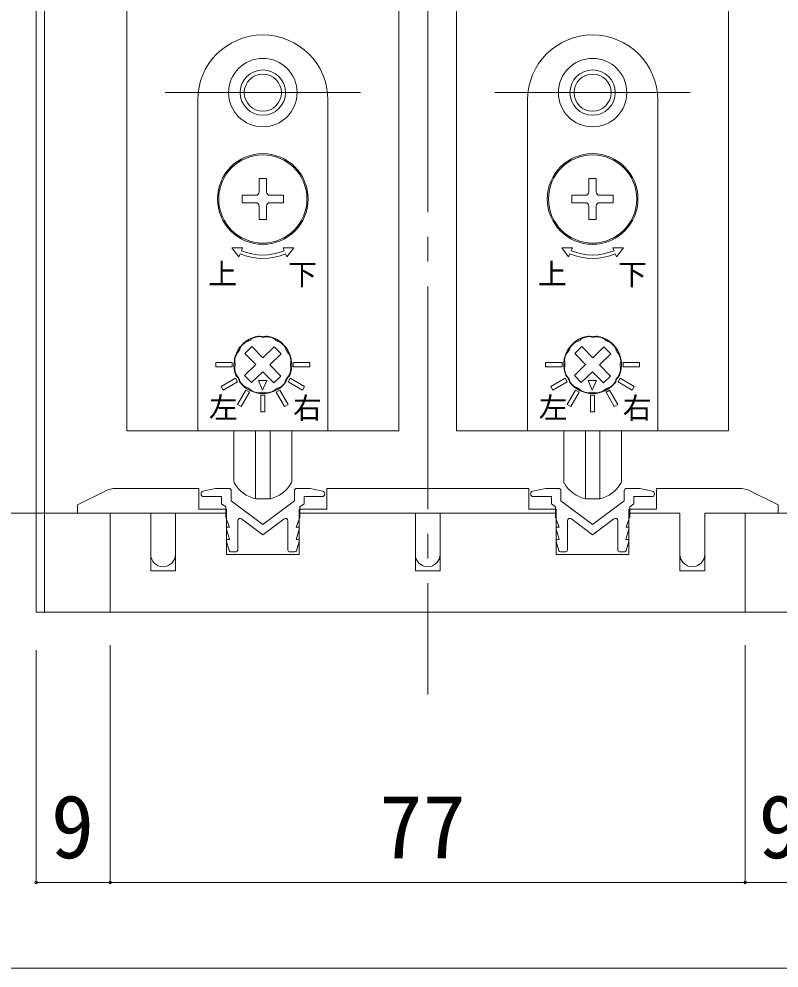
# Model space of a CAD drawing. Units: millimetres on the paper, enlarged 10 times, with parts at other scales. Extents: x -2000 to 2000, y -1385 to 1385.
# Drawn here: x -997 to -689.7, y -67.5 to 316.2 of the extents above; entities that cross this region are included whole.
import ezdxf
from ezdxf.enums import TextEntityAlignment as Align

# ---------------------------------------------------------------- set-up
doc = ezdxf.new("R2010")
doc.units = ezdxf.units.MM
doc.header["$LTSCALE"] = 10
doc.linetypes.add('CHAIN2', pattern=[12, 9, -1, 1, -1])
doc.linetypes.add('USER1', pattern=[19.05, 12.7, -6.35])
for name, color, linetype, lineweight in [('1-0_H-SYM', 7, 'Continuous', 20), ('1-1_0', 7, 'Continuous', 20), ('2-0_18', 7, 'Continuous', 18), ('2-9', 7, 'Continuous', 20)]:
    doc.layers.add(name, color=color, linetype=linetype, lineweight=lineweight)
doc.styles.add('ＭＳ ゴシック', font='')
doc.styles.get('ＭＳ ゴシック').set_extended_font_data('MS Gothic')

msp = doc.modelspace()

# ---------------------------------------------------------------- linework, layer by layer
at = {"layer": '1-0_H-SYM'}
msp.add_lwpolyline([(380, -67.5), (-1950, -67.5), (-1950, 1335)], dxfattribs=at)
msp.add_lwpolyline([(380, -67.5), (-1950, -67.5), (-1950, 1335)], dxfattribs=at)
at = {"layer": '1-1_0'}
msp.add_lwpolyline([(380, -67.5), (-1950, -67.5), (-1950, 1335)], dxfattribs=at)
at = {"layer": '2-0_18', "lineweight": 20}
for p, q in [((-990.11, 568.07), (-990.11, 76.41)), ((-986.78, 568.07), (-986.78, 76.41)), ((-953.44, 568.07), (-953.44, 149.74)), ((-843.44, 568.07), (-843.44, 149.74)), ((-820.11, 568.07), (-820.11, 149.74)), ((-710.11, 568.07), (-710.11, 149.74)), ((-953.44, 149.74), (-843.44, 149.74)), ((-820.11, 149.74), (-710.11, 149.74)), ((-965.11, 116.41), (-990.11, 116.41)), ((-913.44, 116.41), (-990.11, 116.41)), ((-703.44, 116.41), (-673.44, 116.41)), ((-673.44, 76.41), (-990.11, 76.41))]:
    msp.add_line(p, q, dxfattribs=at)
at = {"layer": '2-0_18', "color": 2, "linetype": 'USER1'}
for p, q in [((-937.94, 286.41), (-858.94, 286.41)), ((-804.61, 286.41), (-725.61, 286.41))]:
    msp.add_line(p, q, dxfattribs=at)
at = {"layer": '2-0_18'}
for p, q in [((-924.78, 283.41), (-924.78, 149.74)), ((-872.11, 149.74), (-872.11, 283.41)), ((-791.44, 283.41), (-791.44, 149.74)), ((-738.78, 149.74), (-738.78, 283.41)), ((-896.94, 251.74), (-899.94, 251.74)), ((-899.94, 246.24), (-899.94, 251.74)), ((-896.94, 246.24), (-896.94, 251.74)), ((-763.61, 251.74), (-766.61, 251.74)), ((-766.61, 246.24), (-766.61, 251.74)), ((-763.61, 246.24), (-763.61, 251.74)), ((-901.28, 241.91), (-906.78, 241.91)), ((-890.11, 244.9), (-895.61, 244.9)), ((-890.11, 241.9), (-895.61, 241.9)), ((-890.11, 244.9), (-890.11, 241.9)), ((-767.94, 241.91), (-773.44, 241.91)), ((-756.78, 244.9), (-762.28, 244.9)), ((-756.78, 241.9), (-762.28, 241.9)), ((-756.78, 244.9), (-756.78, 241.9)), ((-899.94, 235.07), (-899.94, 240.57)), ((-896.94, 235.07), (-896.94, 240.57)), ((-766.61, 235.07), (-766.61, 240.57)), ((-763.61, 235.07), (-763.61, 240.57)), ((-896.94, 235.07), (-899.94, 235.07)), ((-763.61, 235.07), (-766.61, 235.07)), ((-901.27, 176.44), (-905.69, 180.97)), ((-898.41, 179.23), (-893.88, 183.66)), ((-767.94, 176.44), (-772.36, 180.97)), ((-765.07, 179.23), (-760.54, 183.66)), ((-905.8, 172.02), (-901.27, 176.44)), ((-903.01, 169.15), (-898.48, 173.58)), ((-894.05, 169.04), (-898.48, 173.58)), ((-772.47, 172.02), (-767.94, 176.44)), ((-769.68, 169.15), (-765.14, 173.58)), ((-760.72, 169.04), (-765.14, 173.58)), ((-903.01, 169.15), (-905.8, 172.02)), ((-891.19, 171.84), (-894.05, 169.04)), ((-769.68, 169.15), (-772.47, 172.02)), ((-757.86, 171.84), (-760.72, 169.04)), ((-924.78, 149.74), (-872.11, 149.74)), ((-910.11, 129.29), (-910.11, 149.74)), ((-901.36, 149.74), (-901.36, 122.23)), ((-895.53, 149.74), (-895.53, 122.23)), ((-886.78, 149.74), (-886.78, 129.29)), ((-791.44, 149.74), (-738.78, 149.74)), ((-776.78, 129.29), (-776.78, 149.74)), ((-768.03, 149.74), (-768.03, 122.23)), ((-762.19, 149.74), (-762.19, 122.23)), ((-753.44, 149.74), (-753.44, 129.29)), ((-901.36, 122.23), (-895.53, 122.23)), ((-768.03, 122.23), (-762.19, 122.23))]:
    msp.add_line(p, q, dxfattribs=at)
at = {"layer": '2-0_18', "color": 4, "lineweight": 9}
for p, q in [((-990.11, 116.41), (-1318.04, 116.41)), ((-990.11, 60.98), (-990.11, -32.89)), ((-960.11, -32.89), (-990.11, -32.89)), ((-960.63, -32.89), (-959.59, -32.89)), ((-959.59, -32.89), (-960.63, -32.89))]:
    msp.add_line(p, q, dxfattribs=at)
at = {"layer": '2-0_18'}
for points in [[(-901.28, 244.91), (-906.78, 244.91), (-906.78, 241.91)], [(-767.94, 244.91), (-773.44, 244.91), (-773.44, 241.91)], [(-907.12, 222.46), (-906.61, 223.7), (-910.94, 223.7), (-908.14, 220), (-907.63, 221.23)], [(-889.26, 221.23), (-888.75, 220), (-885.95, 223.7), (-890.28, 223.7), (-889.77, 222.46)], [(-773.78, 222.46), (-773.27, 223.7), (-777.6, 223.7), (-774.8, 220), (-774.29, 221.23)], [(-755.92, 221.23), (-755.41, 220), (-752.62, 223.7), (-756.95, 223.7), (-756.44, 222.46)], [(-898.41, 179.23), (-902.83, 183.77), (-905.69, 180.97)], [(-891.19, 171.84), (-895.61, 176.37), (-891.08, 180.79), (-893.88, 183.66)], [(-765.07, 179.23), (-769.5, 183.77), (-772.36, 180.97)], [(-757.86, 171.84), (-762.28, 176.37), (-757.75, 180.79), (-760.54, 183.66)]]:
    msp.add_lwpolyline(points, dxfattribs=at)
for points in [[(-917.44, 175.57), (-910.78, 175.57), (-910.78, 177.24), (-917.44, 177.24)], [(-879.44, 177.24), (-886.11, 177.24), (-886.11, 175.57), (-879.44, 175.57)], [(-784.11, 175.57), (-777.44, 175.57), (-777.44, 177.24), (-784.11, 177.24)], [(-746.11, 177.24), (-752.78, 177.24), (-752.78, 175.57), (-746.11, 175.57)], [(-914.48, 166.18), (-908.71, 169.52), (-909.54, 170.96), (-915.31, 167.63)], [(-898.57, 166.07), (-896.85, 170.05), (-900.19, 170.09)], [(-881.57, 167.63), (-887.34, 170.96), (-888.18, 169.52), (-882.4, 166.18)], [(-781.15, 166.18), (-775.37, 169.52), (-776.21, 170.96), (-781.98, 167.63)], [(-765.24, 166.07), (-763.52, 170.05), (-766.85, 170.09)], [(-748.24, 167.63), (-754.01, 170.96), (-754.84, 169.52), (-749.07, 166.18)], [(-907.22, 159.53), (-903.89, 165.31), (-905.33, 166.14), (-908.66, 160.37)], [(-888.22, 160.37), (-891.55, 166.14), (-893, 165.31), (-889.66, 159.53)], [(-773.89, 159.53), (-770.55, 165.31), (-772, 166.14), (-775.33, 160.37)], [(-754.89, 160.37), (-758.22, 166.14), (-759.66, 165.31), (-756.33, 159.53)], [(-897.61, 164.07), (-899.28, 164.07), (-899.28, 157.41), (-897.61, 157.41)], [(-764.28, 164.07), (-765.94, 164.07), (-765.94, 157.41), (-764.28, 157.41)]]:
    msp.add_lwpolyline(points, close=True, dxfattribs=at)
at = {"layer": '2-0_18', "color": 4, "lineweight": 9}
for points in [[(-960.11, 60.98), (-960.11, -15.91), (-960.11, 63.07)], [(-960.11, 63.07), (-960.11, -32.89), (-703.44, -32.89)], [(-703.44, 60.98), (-703.44, -15.91), (-703.44, 63.07)], [(-703.44, 63.07), (-703.44, -32.89), (-673.44, -32.89)]]:
    msp.add_lwpolyline(points, dxfattribs=at)
at = {"layer": '2-0_18'}
for centre, radius in [((-898.44, 286.41), 13.83), ((-765.11, 286.41), 13.83), ((-898.44, 286.41), 9.17), ((-765.11, 286.41), 9.17), ((-898.44, 286.41), 7.5), ((-765.11, 286.41), 7.5), ((-898.44, 243.41), 18.33), ((-898.44, 243.41), 17.83), ((-765.11, 243.41), 18.33), ((-765.11, 243.41), 17.83)]:
    msp.add_circle(centre, radius, dxfattribs=at)
at = {"layer": '2-0_18', "color": 4, "lineweight": 9}
msp.add_circle((-703.44, -32.89), 0.521, dxfattribs=at)
at = {"layer": '2-0_18'}
for centre, radius, start, end in [((-898.44, 283.41), 26.33, 0, 180), ((-765.11, 283.41), 26.33, 0, 180), ((-901.28, 246.24), 1.33, 270, 360), ((-895.61, 246.24), 1.33, 180, 270), ((-767.94, 246.24), 1.33, 270, 360), ((-762.28, 246.24), 1.33, 180, 270), ((-901.28, 240.57), 1.33, 360, 90), ((-895.61, 240.57), 1.33, 90, 180), ((-767.94, 240.57), 1.33, 360, 90), ((-762.28, 240.57), 1.33, 90, 180), ((-898.44, 243.41), 24, 247.5, 292.5), ((-898.44, 243.41), 22.67, 247.5, 292.5), ((-765.11, 243.41), 24, 247.5, 292.5), ((-765.11, 243.41), 22.67, 247.5, 292.5), ((-898.44, 176.41), 11.67, 98.903, 201.097), ((-898.44, 176.41), 11.5, 130.4243, 138.1743), ((-903.74, 182.62), 3.33, 99.8787, 130.4243), ((-898.44, 176.41), 11.17, 116.9003, 121.6983), ((-900.99, 184.16), 3.33, 108.1743, 138.72), ((-898.44, 176.41), 11.5, 100.4243, 108.1743), ((-899.92, 184.44), 3.33, 69.8787, 100.4243), ((-899.89, 185.63), 2.33, 72.6114, 98.903), ((-898.44, 190.24), 2.5, 252.6114, 287.3886), ((-898.44, 176.41), 11.17, 86.9003, 91.6983), ((-896.77, 184.4), 3.33, 78.1743, 108.72), ((-897, 185.63), 2.33, 81.097, 107.3886), ((-898.44, 176.41), 11.67, 338.903, 81.097), ((-898.44, 176.41), 11.5, 70.4243, 78.1743), ((-895.71, 184.1), 3.33, 39.8787, 70.4243), ((-898.44, 176.41), 11.17, 56.9003, 61.6983), ((-893, 182.49), 3.33, 48.1743, 78.72), ((-898.44, 176.41), 11.5, 40.4243, 48.1743), ((-765.11, 176.41), 11.67, 98.903, 201.097), ((-765.11, 176.41), 11.5, 130.4243, 138.1743), ((-770.4, 182.62), 3.33, 99.8787, 130.4243), ((-765.11, 176.41), 11.17, 116.9003, 121.6983), ((-767.66, 184.16), 3.33, 108.1743, 138.72), ((-765.11, 176.41), 11.5, 100.4243, 108.1743), ((-766.59, 184.44), 3.33, 69.8787, 100.4243), ((-766.55, 185.63), 2.33, 72.6114, 98.903), ((-765.11, 190.24), 2.5, 252.6114, 287.3886), ((-765.11, 176.41), 11.17, 86.9003, 91.6983), ((-763.44, 184.4), 3.33, 78.1743, 108.72), ((-763.66, 185.63), 2.33, 81.097, 107.3886), ((-765.11, 176.41), 11.67, 338.903, 81.097), ((-765.11, 176.41), 11.5, 70.4243, 78.1743), ((-762.37, 184.1), 3.33, 39.8787, 70.4243), ((-765.11, 176.41), 11.17, 56.9003, 61.6983), ((-759.66, 182.49), 3.33, 48.1743, 78.72), ((-765.11, 176.41), 11.5, 40.4243, 48.1743), ((-906.14, 179.14), 3.33, 129.8787, 160.4243), ((-898.44, 176.41), 11.17, 146.9003, 151.6983), ((-904.53, 181.85), 3.33, 138.1743, 168.72), ((-892.23, 181.7), 3.33, 9.8787, 40.4243), ((-898.44, 176.41), 11.17, 26.9003, 31.6983), ((-890.68, 178.95), 3.33, 18.1743, 48.72), ((-772.8, 179.14), 3.33, 129.8787, 160.4243), ((-765.11, 176.41), 11.17, 146.9003, 151.6983), ((-771.19, 181.85), 3.33, 138.1743, 168.72), ((-758.89, 181.7), 3.33, 9.8787, 40.4243), ((-765.11, 176.41), 11.17, 26.9003, 31.6983), ((-757.35, 178.95), 3.33, 18.1743, 48.72), ((-906.44, 178.08), 3.33, 168.1743, 198.72), ((-898.44, 176.41), 11.5, 160.4243, 168.1743), ((-898.44, 176.41), 11.17, 176.9003, 181.6983), ((-898.44, 176.41), 11.5, 10.4243, 18.1743), ((-898.44, 176.41), 11.17, 356.9003, 1.6983), ((-890.41, 177.88), 3.33, 339.8787, 10.4243), ((-773.1, 178.08), 3.33, 168.1743, 198.72), ((-765.11, 176.41), 11.5, 160.4243, 168.1743), ((-765.11, 176.41), 11.17, 176.9003, 181.6983), ((-765.11, 176.41), 11.5, 10.4243, 18.1743), ((-765.11, 176.41), 11.17, 356.9003, 1.6983), ((-757.08, 177.88), 3.33, 339.8787, 10.4243), ((-906.47, 174.93), 3.33, 159.8787, 190.4243), ((-898.44, 176.41), 11.5, 190.4243, 198.1743), ((-906.2, 173.86), 3.33, 198.1743, 228.72), ((-898.44, 176.41), 11.5, 340.4243, 348.1743), ((-890.45, 174.73), 3.33, 348.1743, 18.72), ((-773.14, 174.93), 3.33, 159.8787, 190.4243), ((-765.11, 176.41), 11.5, 190.4243, 198.1743), ((-772.87, 173.86), 3.33, 198.1743, 228.72), ((-765.11, 176.41), 11.5, 340.4243, 348.1743), ((-757.12, 174.73), 3.33, 348.1743, 18.72), ((-907.15, 173.05), 2.33, 201.097, 227.3886), ((-910.42, 169.49), 2.5, 12.6114, 47.3886), ((-898.44, 176.41), 11.17, 206.9003, 211.6983), ((-905.71, 170.54), 2.33, 192.6114, 218.903), ((-904.66, 171.11), 3.33, 189.8787, 220.4243), ((-898.44, 176.41), 11.67, 218.903, 321.097), ((-898.44, 176.41), 11.5, 220.4243, 228.1743), ((-892.36, 170.96), 3.33, 318.1743, 348.72), ((-891.18, 170.54), 2.33, 321.097, 347.3886), ((-898.44, 176.41), 11.17, 326.9003, 331.6983), ((-886.46, 169.49), 2.5, 132.6114, 167.3886), ((-890.75, 173.67), 3.33, 309.8787, 340.4243), ((-889.73, 173.05), 2.33, 312.6114, 338.903), ((-773.82, 173.05), 2.33, 201.097, 227.3886), ((-777.09, 169.49), 2.5, 12.6114, 47.3886), ((-765.11, 176.41), 11.17, 206.9003, 211.6983), ((-772.37, 170.54), 2.33, 192.6114, 218.903), ((-771.33, 171.11), 3.33, 189.8787, 220.4243), ((-765.11, 176.41), 11.67, 218.903, 321.097), ((-765.11, 176.41), 11.5, 220.4243, 228.1743), ((-759.02, 170.96), 3.33, 318.1743, 348.72), ((-757.85, 170.54), 2.33, 321.097, 347.3886), ((-765.11, 176.41), 11.17, 326.9003, 331.6983), ((-753.13, 169.49), 2.5, 132.6114, 167.3886), ((-757.41, 173.67), 3.33, 309.8787, 340.4243), ((-756.4, 173.05), 2.33, 312.6114, 338.903), ((-903.89, 170.32), 3.33, 228.1743, 258.72), ((-898.44, 176.41), 11.17, 236.9003, 241.6983), ((-901.18, 168.71), 3.33, 219.8787, 250.4243), ((-898.44, 176.41), 11.5, 250.4243, 258.1743), ((-900.12, 168.41), 3.33, 258.1743, 288.72), ((-898.44, 176.41), 11.17, 266.9003, 271.6983), ((-896.96, 168.37), 3.33, 249.8787, 280.4243), ((-898.44, 176.41), 11.5, 280.4243, 288.1743), ((-895.9, 168.65), 3.33, 288.1743, 318.72), ((-898.44, 176.41), 11.17, 296.9003, 301.6983), ((-893.15, 170.19), 3.33, 279.8787, 310.4243), ((-898.44, 176.41), 11.5, 310.4243, 318.1743), ((-770.56, 170.32), 3.33, 228.1743, 258.72), ((-765.11, 176.41), 11.17, 236.9003, 241.6983), ((-767.85, 168.71), 3.33, 219.8787, 250.4243), ((-765.11, 176.41), 11.5, 250.4243, 258.1743), ((-766.78, 168.41), 3.33, 258.1743, 288.72), ((-765.11, 176.41), 11.17, 266.9003, 271.6983), ((-763.63, 168.37), 3.33, 249.8787, 280.4243), ((-765.11, 176.41), 11.5, 280.4243, 288.1743), ((-762.56, 168.65), 3.33, 288.1743, 318.72), ((-765.11, 176.41), 11.17, 296.9003, 301.6983), ((-759.81, 170.19), 3.33, 279.8787, 310.4243), ((-765.11, 176.41), 11.5, 310.4243, 318.1743), ((-908.44, 129.29), 1.67, 180, 210.5607), ((-898.4, 135.23), 13.33, 210.5607, 257.1614), ((-898.49, 135.23), 13.33, 282.8386, 329.4393), ((-888.44, 129.29), 1.67, 329.4393, 360), ((-775.11, 129.29), 1.67, 180, 210.5607), ((-765.06, 135.23), 13.33, 210.5607, 257.1614), ((-765.16, 135.23), 13.33, 282.8386, 329.4393), ((-755.11, 129.29), 1.67, 329.4393, 360)]:
    msp.add_arc(centre, radius, start, end, dxfattribs=at)
at = {"layer": '2-0_18', "color": 4, "lineweight": 9}
for centre, start, end in [((-990.11, -32.89), 0, 180), ((-990.11, -32.89), 180, 0), ((-960.11, -32.89), 0, 180), ((-960.11, -32.89), 180, 0)]:
    msp.add_arc(centre, 0.521, start, end, dxfattribs=at)
at = {"layer": '2-9', "color": 4, "linetype": 'CHAIN2', "lineweight": 9}
msp.add_line((-831.78, 568.07), (-831.78, 43.07), dxfattribs=at)
at = {"layer": '2-9'}
for p, q in [((-957.75, 126.41), (-924.28, 126.41)), ((-923.44, 124.07), (-923.44, 124.27)), ((-917.55, 126.38), (-922.66, 125.25)), ((-922.44, 123.07), (-919, 123.07)), ((-919, 123.07), (-915.11, 123.07)), ((-917.33, 126.41), (-912.22, 126.41)), ((-911.22, 125.41), (-911.22, 121.41)), ((-885.66, 125.41), (-885.66, 121.41)), ((-879.55, 126.41), (-884.66, 126.41)), ((-877.89, 123.07), (-881.78, 123.07)), ((-881.78, 120.16), (-881.78, 123.07)), ((-879.34, 126.38), (-874.23, 125.25)), ((-874.44, 123.07), (-877.89, 123.07)), ((-873.44, 124.27), (-873.44, 124.07)), ((-872.6, 126.41), (-799, 126.41)), ((-790.95, 126.41), (-864.55, 126.41)), ((-790.11, 124.27), (-790.11, 124.07)), ((-784.22, 126.38), (-789.33, 125.25)), ((-789.11, 123.07), (-785.66, 123.07)), ((-785.66, 123.07), (-781.78, 123.07)), ((-784, 126.41), (-778.89, 126.41)), ((-781.78, 120.16), (-781.78, 123.07)), ((-777.89, 125.41), (-777.89, 121.41)), ((-752.33, 125.41), (-752.33, 121.41)), ((-746.22, 126.41), (-751.33, 126.41)), ((-744.55, 123.07), (-748.44, 123.07)), ((-746, 126.38), (-740.89, 125.25)), ((-741.11, 123.07), (-744.55, 123.07)), ((-740.11, 124.07), (-740.11, 124.27)), ((-705.8, 126.41), (-739.28, 126.41)), ((-915.11, 120.16), (-913.44, 118.91)), ((-911.22, 121.41), (-898.44, 111.82)), ((-898.44, 111.82), (-885.66, 121.41)), ((-881.78, 120.16), (-883.44, 118.91)), ((-781.78, 120.16), (-780.11, 118.91)), ((-765.11, 111.82), (-777.89, 121.41)), ((-752.33, 121.41), (-765.11, 111.82)), ((-748.44, 120.16), (-750.11, 118.91)), ((-960.11, 116.41), (-973.44, 116.41)), ((-943.78, 116.41), (-960.11, 116.41)), ((-960.11, 76.41), (-960.11, 116.41)), ((-943.78, 116.41), (-943.78, 93.07)), ((-913.11, 116.41), (-933.78, 116.41)), ((-913.44, 114.86), (-913.44, 118.91)), ((-836.78, 116.41), (-883.78, 116.41)), ((-883.78, 116.41), (-836.78, 116.41)), ((-883.44, 114.86), (-883.44, 118.91)), ((-779.78, 116.41), (-841.6, 116.41)), ((-826.78, 116.41), (-826.78, 93.07)), ((-780.11, 114.86), (-780.11, 118.91)), ((-750.44, 116.41), (-729.78, 116.41)), ((-750.11, 114.86), (-750.11, 118.91)), ((-719.78, 116.41), (-703.44, 116.41)), ((-719.78, 116.41), (-719.78, 93.07)), ((-703.44, 116.41), (-690.11, 116.41)), ((-703.44, 76.41), (-703.44, 116.41)), ((-913.4, 114.63), (-911.96, 110.77)), ((-908.61, 101.44), (-908.61, 113.28)), ((-898.44, 107.66), (-907.01, 114.08)), ((-898.44, 107.66), (-889.88, 114.08)), ((-888.28, 101.41), (-888.28, 113.28)), ((-883.48, 114.63), (-884.94, 110.74)), ((-780.07, 114.63), (-778.61, 110.74)), ((-775.28, 101.41), (-775.28, 113.28)), ((-765.11, 107.66), (-773.68, 114.08)), ((-765.11, 107.66), (-756.54, 114.08)), ((-754.94, 101.44), (-754.94, 113.28)), ((-750.15, 114.63), (-751.6, 110.77)), ((-913.15, 109.91), (-911.91, 105.77)), ((-912.51, 110.77), (-911.96, 110.77)), ((-884.34, 110.74), (-884.94, 110.74)), ((-883.7, 109.88), (-884.94, 105.74)), ((-779.85, 109.88), (-778.61, 105.74)), ((-779.21, 110.74), (-778.61, 110.74)), ((-750.4, 109.91), (-751.64, 105.77)), ((-751.04, 110.77), (-751.6, 110.77)), ((-912.05, 101.25), (-913.15, 104.91)), ((-912.51, 105.77), (-911.91, 105.77)), ((-884.34, 105.74), (-884.94, 105.74)), ((-884.8, 101.21), (-883.7, 104.88)), ((-778.75, 101.21), (-779.85, 104.88)), ((-779.21, 105.74), (-778.61, 105.74)), ((-751.04, 105.77), (-751.64, 105.77)), ((-751.5, 101.25), (-750.4, 104.91)), ((-911.41, 100.77), (-909.28, 100.77)), ((-885.44, 100.74), (-887.61, 100.74)), ((-778.11, 100.74), (-775.94, 100.74)), ((-752.14, 100.77), (-754.28, 100.77)), ((-831.78, 76.41), (-960.11, 76.41)), ((-795.11, 76.41), (-960.11, 76.41)), ((-868.44, 76.41), (-703.44, 76.41)), ((-831.78, 76.41), (-703.44, 76.41))]:
    msp.add_line(p, q, dxfattribs=at)
for points in [[(-973.44, 116.41), (-973.44, 119.74), (-962.22, 125.35)], [(-924.28, 126.41), (-924.28, 118.07), (-913.11, 118.07), (-913.11, 99.74), (-883.78, 99.74), (-883.78, 118.07)], [(-915.11, 120.16), (-915.11, 121.83), (-915.11, 123.07)], [(-883.74, 118.07), (-872.6, 118.07), (-872.6, 126.41)], [(-779.82, 118.07), (-790.95, 118.07), (-790.95, 126.41)], [(-739.28, 126.41), (-739.28, 118.07), (-750.44, 118.07), (-750.44, 99.74), (-779.78, 99.74), (-779.78, 118.07)], [(-748.44, 120.16), (-748.44, 121.83), (-748.44, 123.07)], [(-690.11, 116.41), (-690.11, 119.74), (-701.33, 125.35)], [(-933.78, 116.41), (-933.78, 93.07), (-943.78, 93.07)], [(-881.78, 116.41), (-868.44, 116.41), (-852.11, 116.41)], [(-836.78, 116.41), (-836.78, 93.07), (-826.78, 93.07)], [(-729.78, 116.41), (-729.78, 93.07), (-719.78, 93.07)]]:
    msp.add_lwpolyline(points, dxfattribs=at)
for centre, radius, start, end in [((-957.75, 116.41), 10, 90, 116.565), ((-922.44, 124.27), 1, 102.5288, 180), ((-922.44, 124.07), 1, 180, 270), ((-917.33, 125.41), 1, 90, 102.5288), ((-917.33, 125.41), 1, 90, 102.5288), ((-917.33, 125.41), 1, 90, 102.5288), ((-917.33, 125.41), 1, 90, 102.5288), ((-912.22, 125.41), 1, 0, 90), ((-884.66, 125.41), 1, 90, 180), ((-879.55, 125.41), 1, 77.4712, 90), ((-874.44, 124.07), 1, 270, 0), ((-874.44, 124.27), 1, 0, 77.4712), ((-789.11, 124.27), 1, 102.5288, 180), ((-789.11, 124.07), 1, 180, 270), ((-784, 125.41), 1, 90, 102.5288), ((-778.89, 125.41), 1, 0, 90), ((-751.33, 125.41), 1, 90, 180), ((-746.22, 125.41), 1, 77.4712, 90), ((-746.22, 125.41), 1, 77.4712, 90), ((-746.22, 125.41), 1, 77.4712, 90), ((-746.22, 125.41), 1, 77.4712, 90), ((-741.11, 124.07), 1, 270, 0), ((-741.11, 124.27), 1, 0, 77.4712), ((-705.8, 116.41), 10, 63.435, 90), ((-912.78, 114.86), 0.667, 180, 200.556), ((-912.78, 114.86), 0.667, 180, 200.556), ((-912.78, 114.86), 0.667, 180, 200.556), ((-912.78, 114.86), 0.667, 180, 200.556), ((-907.61, 113.28), 1, 53.1301, 180), ((-889.28, 113.28), 1, 0, 126.8699), ((-884.11, 114.86), 0.667, 339.4439, 0), ((-884.11, 114.86), 0.667, 339.4439, 0), ((-884.11, 114.86), 0.667, 339.4439, 0), ((-779.44, 114.86), 0.667, 180, 200.556), ((-779.44, 114.86), 0.667, 180, 200.556), ((-779.44, 114.86), 0.667, 180, 200.556), ((-774.28, 113.28), 1, 53.1301, 180), ((-755.94, 113.28), 1, 0, 126.8699), ((-750.78, 114.86), 0.667, 339.4439, 0), ((-750.78, 114.86), 0.667, 339.4439, 0), ((-750.78, 114.86), 0.667, 339.4439, 0), ((-750.78, 114.86), 0.667, 339.4439, 0), ((-912.51, 110.11), 0.667, 90, 196.6992), ((-884.34, 110.07), 0.667, 343.3008, 90), ((-779.21, 110.07), 0.667, 90, 196.6992), ((-751.04, 110.11), 0.667, 343.3008, 90), ((-912.51, 105.11), 0.667, 90, 196.6992), ((-884.34, 105.07), 0.667, 343.3008, 90), ((-779.21, 105.07), 0.667, 90, 196.6992), ((-751.04, 105.11), 0.667, 343.3008, 90), ((-911.41, 101.44), 0.667, 196.6992, 270), ((-909.28, 101.44), 0.667, 270, 0), ((-887.61, 101.41), 0.667, 180, 270), ((-885.44, 101.41), 0.667, 270, 343.3008), ((-778.11, 101.41), 0.667, 196.6992, 270), ((-775.94, 101.41), 0.667, 270, 0), ((-754.28, 101.44), 0.667, 180, 270), ((-752.14, 101.44), 0.667, 270, 343.3008), ((-938.78, 99.74), 5, 180, 0), ((-831.78, 99.74), 5, 180, 0), ((-724.78, 99.74), 5, 180, 0)]:
    msp.add_arc(centre, radius, start, end, dxfattribs=at)

# ---------------------------------------------------------------- texts
at = {"layer": '2-0_18', "style": 'ＭＳ ゴシック'}
for s, height, p in [('上', 8.55, (-920.52, 206.35)), ('下', 8.55, (-888.2, 206.09)), ('上', 8.55, (-787.19, 206.35)), ('下', 8.55, (-754.86, 206.09)), ('左', 8.55, (-920.21, 152.17)), ('右', 8.55, (-886.23, 152.09)), ('左', 8.55, (-786.87, 152.17)), ('右', 8.55, (-752.9, 152.09)), ('9', 25.66, (-984.13, -30.8)), ('77', 25.66, (-851.33, -30.8)), ('9', 25.66, (-698.06, -30.8))]:
    msp.add_text(s, height=height, dxfattribs=at).set_placement(p, align=Align.BOTTOM_LEFT)

doc.saveas('drawing.dxf')
